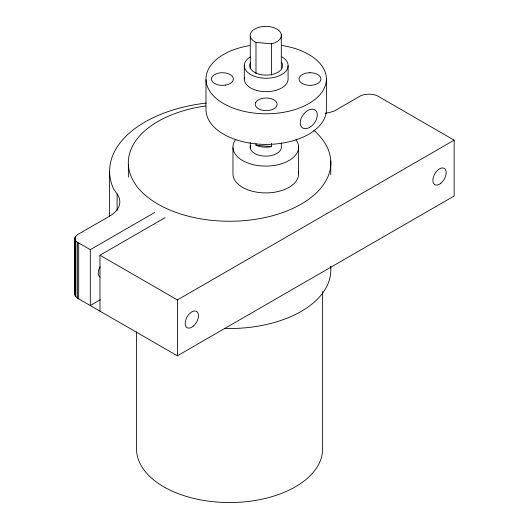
<?xml version="1.0" encoding="UTF-8"?>
<svg xmlns="http://www.w3.org/2000/svg" width="529" height="529" viewBox="0 0 529 529"><rect width="100%" height="100%" fill="white"/><g stroke="black" fill="none" stroke-linecap="round" stroke-linejoin="round"><path stroke-width="0.79" d="M325.011 113.358A44.205 25.524 0 0 0 334.149 111.103L361.241 95.465A14.779 8.53 0 0 1 376.727 95.465L454.14 140.152L454.14 196.021L177.394 355.799L77.584 298.244L75.316 296.042L74.86 294.342L74.86 238.48L75.316 236.78L77.584 234.585L110.911 215.409A35.582 20.538 0 0 0 117.114 193.951L113.715 189.21A120.42 69.524 0 0 1 206.098 103.076M74.86 294.342L75.316 292.649M74.86 238.48L75.872 240.973L77.584 242.375L90.307 249.655L154.66 212.499M99.981 311.105L99.981 255.236L165.101 217.644M100.318 299.738L90.307 305.517L90.307 249.655M99.981 255.236L177.394 299.93L454.14 140.152M255.99 42.413L271.397 43.808A15.599 9.006 0 0 0 279.147 30.755A15.599 9.006 0 0 0 255.533 28.619A15.599 9.006 0 0 0 255.99 42.413L255.99 73.663M255.99 143.564L255.99 145.21L271.397 146.606L271.397 143.313M330.784 160.856L330.784 174.881M330.784 266.471L330.784 268.124M326.386 78.378L326.386 108.994A60.213 34.762 0 0 1 267.317 144.404A60.213 34.762 0 0 1 205.986 110.297L205.986 79.681M322.63 291.472L322.63 448.823A93.051 53.727 0 0 1 229.573 502.55A93.051 53.727 0 0 1 136.522 448.823L136.522 331.842M298.614 146.513L298.614 173.327M288.08 65.814L288.08 79.218A21.894 12.643 0 0 1 264.718 91.643A21.894 12.643 0 0 1 244.451 77.525M281.296 34.451L281.296 68.135M281.296 142.896L281.296 146.183A15.599 9.006 0 0 1 265.399 156.141A15.599 9.006 0 0 1 250.376 145.746M271.397 43.808L271.397 75.058M250.277 36.362L250.277 68.4M250.277 142.341L250.277 148.094M244.292 65.431L244.292 78.841M232.965 147.763L232.965 174.583A32.844 18.965 0 0 0 268.706 192.84A32.844 18.965 0 0 0 298.283 171.211M177.394 299.93L177.394 355.799M128.368 164.724L128.368 177.096M117.114 193.951L117.114 210.383M109.609 171.217L109.609 216.401M78.695 242.95L78.695 298.812M77.584 242.375L77.584 298.244M75.872 240.973L75.872 296.842M75.316 236.78L75.316 296.042M74.979 237.62L74.979 295.202M281.547 62.27A16.419 9.482 0 0 1 266.755 75.098A16.419 9.482 0 0 1 250.468 62.885M281.474 45.408A60.213 34.762 0 0 1 315.839 98.692A60.213 34.762 0 0 1 217.359 99.373A60.213 34.762 0 0 1 249.516 45.626M281.904 56.821A21.894 12.643 0 0 1 281.659 74.569A21.894 12.643 0 0 1 250.925 74.682A21.894 12.643 0 0 1 250.277 56.94M313.842 130.365A101.264 58.468 0 0 1 275.543 214.88A101.264 58.468 0 0 1 134.604 183.087A101.264 58.468 0 0 1 205.715 105.972M330.651 266.523A101.264 58.468 0 0 1 224.666 328.449M295.949 139.636A32.844 18.965 0 0 1 265.637 166.099A32.844 18.965 0 0 1 235.742 139.477M271.397 146.606A15.599 9.006 0 0 1 255.99 145.21M100.113 277.136A9.033 5.217 -60 0 1 100.113 266.709M255.613 102.679L255.243 104.312A10.95 6.322 0 0 0 266.186 110.634A10.95 6.322 0 0 0 277.136 104.312L276.76 102.679A10.95 6.322 0 0 0 266.186 97.991A10.95 6.322 0 0 0 255.613 102.679M309.591 127.357L309.518 127.469A10.944 6.989 -54.1 0 1 300.234 123.634A10.944 6.989 -54.1 0 1 307.997 110.363L310.225 109.437A10.944 6.989 -54.1 0 1 317.281 114.198A10.944 6.989 -54.1 0 1 311.7 125.955L309.591 127.357M309.981 72.711L307.144 72.923A10.95 6.322 0 0 0 299.03 79.033A10.95 6.322 0 0 0 307.144 85.136L309.981 85.354A10.95 6.322 0 0 0 320.924 79.033A10.95 6.322 0 0 0 309.981 72.711M225.228 85.136L222.398 85.354A10.95 6.322 0 0 1 211.448 79.033A10.95 6.322 0 0 1 222.398 72.711L225.228 72.923A10.95 6.322 0 0 1 233.349 79.033A10.95 6.322 0 0 1 225.228 85.136M440.769 183.358A9.416 5.435 -60 0 0 444.572 168.592A9.416 5.435 -60 0 0 433.238 177.618A9.416 5.435 -60 0 0 440.769 183.358M193.535 325.97A9.416 5.435 -60 0 0 196.517 311.389A9.416 5.435 -60 0 0 185.381 321.262A9.416 5.435 -60 0 0 193.535 325.97"/></g></svg>
